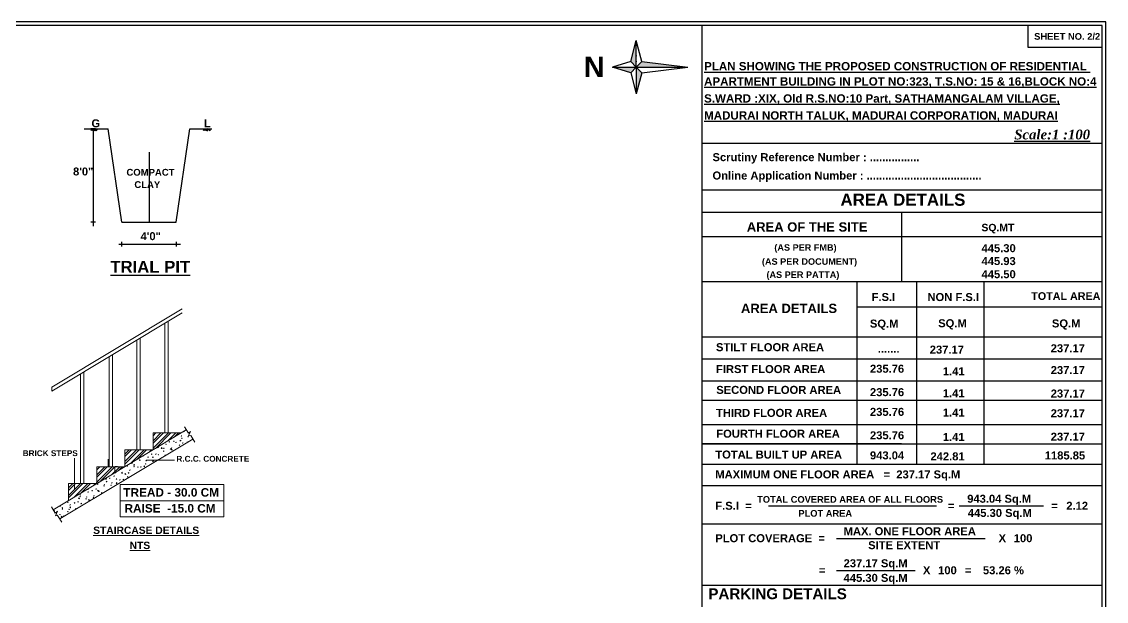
# Model space of a CAD drawing. Header units: metres. Extents: x 7583 to 7845, y 447 to 541.
# Drawn here: x 7729.51 to 7757.66, y 479.84 to 494.87 of the extents above; entities that cross this region are included whole.
import ezdxf
from ezdxf.enums import TextEntityAlignment as Align

# ---------------------------------------------------------------- set-up
doc = ezdxf.new("R2010")
doc.units = ezdxf.units.M
doc.linetypes.add('DASHED2', pattern=[0.375, 0.25, -0.125])
doc.styles.add('PDF Arial Bold', font='arialbd.ttf')
doc.styles.get("Standard").update_dxf_attribs({"font": 'arialbd.ttf'})
doc.styles.add('style3', font='timesbi.ttf')
doc.styles.add('style4', font='arialbd.ttf', dxfattribs={"height": 3.81})

# ---------------------------------------------------------------- blocks, each defined once
blk = doc.blocks.new('NORTH')
at = {"color": 7}
for p, q in [((-11.9, 11.9), (0, 50.4)), ((0, 50.4), (0, -108.9)), ((11.9, 11.9), (0, 50.4)), ((-11.9, 11.9), (-56.5, 0)), ((0, 0), (-56.5, 0)), ((-11.9, -11.9), (-56.5, 0)), ((0, 0), (-11.9, 11.9)), ((0, 0), (-11.9, -11.9)), ((0, 0), (11.9, 11.9)), ((0, 0), (11.9, -11.9)), ((0, 0), (11.9, -11.9)), ((0, 0), (56.5, 0)), ((11.9, 11.9), (56.5, 0)), ((11.9, -11.9), (56.5, 0)), ((-11.9, -11.9), (0, -108.9)), ((11.9, -11.9), (0, -108.9)), ((0, -75.1), (0, -78.2))]:
    blk.add_line(p, q, dxfattribs=at)
for p in [(11.9, 0), (23.9, 0)]:
    blk.add_point(p, dxfattribs=at)
at = {"color": 7, "linetype": 'DASHED2'}
for points in [[(0, 0), (-11.9, 11.9), (0, 50.4)], [(0, 0), (-56.5, 0), (-11.9, -11.9)], [(0, 0), (11.9, 11.9), (56.5, 0)], [(0, -108.9), (0, 0), (11.9, -11.9)]]:
    blk.add_solid(points, dxfattribs=at)
blk = doc.blocks.new('A$C06AA502D')
at = {"color": 0, "linetype": 'Continuous', "lineweight": 25}
for p, q in [((15.7, 203.4), (48.8, 203.4)), ((27.4, 203.5), (25, 201.2)), ((31.2, 203.4), (25, 203.4)), ((28.4, 203.4), (26.1, 201.1)), ((27.3, 203.5), (30.6, 201)), ((30, 203.4), (27.7, 201.1)), ((28.1, 203.4), (28.1, 69.8)), ((28.4, 203.5), (31.5, 201.1)), ((31.1, 203.4), (28.8, 201)), ((29.8, 203.5), (32.7, 201.2)), ((31.1, 203.4), (33.8, 201.4)), ((67.5, 75.5), (48.8, 203.4)), ((142.3, 75.5), (161, 203.4)), ((161, 203.4), (191.2, 203.4)), ((181.7, 203.4), (179.4, 201.1)), ((182.8, 203.4), (180.4, 201.1)), ((181.6, 203.5), (185, 200.9)), ((184.4, 203.4), (182.1, 201.1)), ((182.7, 203.4), (185.8, 201)), ((185.5, 203.4), (183.1, 201)), ((185.5, 203.4), (188.4, 201.2)), ((186.8, 203.4), (189.5, 201.3)), ((31.2, 75.5), (25, 75.5)), ((67.5, 75.5), (142.3, 75.5)), ((63.4, 45.2), (148, 45.2)), ((67.1, 48.3), (67.1, 42)), ((142.3, 48.3), (142.3, 42))]:
    blk.add_line(p, q, dxfattribs=at)
at = {"color": 0}
blk.add_line((104.9, 171.5), (104.9, 75.5), dxfattribs=at)
at = {"color": 0, "linetype": 'Continuous', "lineweight": 25}
for s, height, p in [('G', 10.9, (25.8, 205.6)), ('L', 10.9, (180.3, 205.6)), ('8\'0"', 10.91, (0.5, 139.4)), ('COMPACT ', 9.35, (73.8, 139.1)), ('CLAY', 9.35, (84.7, 122.2)), ('4\'0"', 10.91, (93.3, 50.6)), ('%%UTRIAL PIT', 16.434, (51.7, 5.7))]:
    blk.add_text(s, height=height, dxfattribs=at).set_placement(p)
blk = doc.blocks.new('6456')
at = {"linetype": 'ByBlock', "lineweight": 20}
for p, q in [((10212.074, 1818.295), (10220.384, 1823.281)), ((10212.074, 1818.044), (10220.384, 1823.03)), ((10219.284, 1815.378), (10219.284, 1822.37)), ((10219.5, 1815.378), (10219.5, 1822.499)), ((10217.49, 1814.301), (10217.49, 1821.293)), ((10217.705, 1814.301), (10217.705, 1821.423)), ((10215.73, 1813.224), (10215.73, 1820.217)), ((10215.946, 1813.224), (10215.946, 1820.346)), ((10213.901, 1812.148), (10213.901, 1819.14)), ((10214.116, 1812.148), (10214.116, 1819.269)), ((10212.074, 1818.295), (10212.074, 1818.044)), ((10212.164, 1810.481), (10220.649, 1815.571)), ((10218.532, 1815.378), (10220.326, 1815.378)), ((10218.532, 1814.301), (10218.532, 1815.378)), ((10218.532, 1815.351), (10218.558, 1815.378)), ((10218.532, 1814.875), (10219.034, 1815.378)), ((10218.532, 1814.399), (10219.51, 1815.378)), ((10218.532, 1815.192), (10218.717, 1815.378)), ((10218.532, 1814.716), (10219.193, 1815.378)), ((10218.683, 1814.392), (10219.669, 1815.378)), ((10219.476, 1814.868), (10219.986, 1815.378)), ((10219.872, 1815.105), (10220.145, 1815.378)), ((10220.482, 1815.471), (10220.51, 1815.453)), ((10220.493, 1815.478), (10220.522, 1815.489)), ((10220.51, 1815.452), (10220.522, 1815.489)), ((10220.535, 1815.757), (10220.781, 1815.356)), ((10220.781, 1815.356), (10220.92, 1815.473)), ((10220.92, 1815.473), (10220.786, 1815.183)), ((10212.589, 1809.899), (10221.074, 1814.989)), ((10219.54, 1814.802), (10219.569, 1814.836)), ((10219.54, 1814.802), (10219.576, 1814.799)), ((10219.576, 1814.798), (10219.569, 1814.836)), ((10219.648, 1814.971), (10219.661, 1814.969)), ((10219.661, 1814.969), (10219.66, 1814.978)), ((10219.832, 1814.846), (10219.874, 1814.862)), ((10219.832, 1814.846), (10219.862, 1814.826)), ((10219.862, 1814.826), (10219.874, 1814.862)), ((10219.969, 1814.764), (10219.998, 1814.799)), ((10219.969, 1814.764), (10220.005, 1814.761)), ((10220.005, 1814.761), (10219.998, 1814.798)), ((10220.246, 1814.878), (10220.293, 1814.927)), ((10220.246, 1814.878), (10220.3, 1814.87)), ((10220.299, 1814.87), (10220.293, 1814.926)), ((10220.315, 1815.177), (10220.344, 1815.211)), ((10220.315, 1815.177), (10220.351, 1815.174)), ((10220.335, 1815.039), (10220.377, 1815.055)), ((10220.335, 1815.039), (10220.364, 1815.019)), ((10220.351, 1815.173), (10220.344, 1815.211)), ((10220.364, 1815.019), (10220.376, 1815.055)), ((10220.398, 1814.727), (10220.427, 1814.761)), ((10220.398, 1814.727), (10220.434, 1814.724)), ((10220.434, 1814.723), (10220.427, 1814.761)), ((10220.692, 1814.798), (10220.734, 1814.814)), ((10220.692, 1814.798), (10220.721, 1814.778)), ((10220.721, 1814.778), (10220.734, 1814.814)), ((10220.744, 1815.139), (10220.773, 1815.173)), ((10220.744, 1815.139), (10220.78, 1815.136)), ((10220.78, 1815.136), (10220.773, 1815.173)), ((10220.786, 1815.183), (10220.931, 1815.216)), ((10220.931, 1815.216), (10221.204, 1814.782)), ((10216.737, 1813.224), (10216.737, 1814.301)), ((10216.737, 1814.301), (10218.532, 1814.301)), ((10216.737, 1814.032), (10217.006, 1814.301)), ((10216.737, 1813.556), (10217.482, 1814.301)), ((10216.737, 1813.874), (10217.165, 1814.301)), ((10216.737, 1813.398), (10217.64, 1814.301)), ((10217.097, 1813.44), (10217.958, 1814.301)), ((10217.493, 1813.678), (10218.116, 1814.301)), ((10218.286, 1814.154), (10218.433, 1814.301)), ((10218.419, 1814.015), (10218.448, 1814.049)), ((10218.419, 1814.015), (10218.455, 1814.011)), ((10218.455, 1814.011), (10218.448, 1814.048)), ((10218.681, 1814.027), (10218.723, 1814.043)), ((10218.681, 1814.027), (10218.711, 1814.007)), ((10218.711, 1814.006), (10218.723, 1814.042)), ((10218.765, 1814.427), (10218.789, 1814.456)), ((10218.765, 1814.427), (10218.801, 1814.424)), ((10218.801, 1814.423), (10218.794, 1814.459)), ((10218.827, 1814.46), (10218.869, 1814.476)), ((10218.827, 1814.46), (10218.857, 1814.44)), ((10218.848, 1813.977), (10218.877, 1814.011)), ((10218.857, 1814.44), (10218.869, 1814.476)), ((10218.884, 1813.973), (10218.877, 1814.011)), ((10219.049, 1814.395), (10219.096, 1814.443)), ((10219.049, 1814.395), (10219.102, 1814.386)), ((10219.102, 1814.386), (10219.095, 1814.443)), ((10219.184, 1814.22), (10219.226, 1814.236)), ((10219.184, 1814.22), (10219.214, 1814.2)), ((10219.194, 1814.389), (10219.223, 1814.424)), ((10219.194, 1814.389), (10219.23, 1814.386)), ((10219.214, 1814.199), (10219.226, 1814.235)), ((10219.23, 1814.386), (10219.223, 1814.423)), ((10219.33, 1814.653), (10219.371, 1814.669)), ((10219.33, 1814.653), (10219.359, 1814.633)), ((10219.359, 1814.633), (10219.371, 1814.669)), ((10219.623, 1814.352), (10219.652, 1814.386)), ((10219.623, 1814.352), (10219.659, 1814.349)), ((10219.659, 1814.348), (10219.652, 1814.386)), ((10219.687, 1814.413), (10219.728, 1814.429)), ((10219.687, 1814.413), (10219.716, 1814.392)), ((10219.687, 1814.296), (10219.734, 1814.344)), ((10219.687, 1814.296), (10219.741, 1814.287)), ((10219.716, 1814.392), (10219.728, 1814.428)), ((10219.74, 1814.287), (10219.734, 1814.344)), ((10220.189, 1814.605), (10220.231, 1814.622)), ((10220.189, 1814.605), (10220.219, 1814.585)), ((10220.219, 1814.585), (10220.231, 1814.621)), ((10213.525, 1811.771), (10213.525, 1813.763)), ((10216.869, 1813.265), (10216.898, 1813.299)), ((10216.905, 1813.261), (10216.898, 1813.299)), ((10217.174, 1813.448), (10217.216, 1813.464)), ((10217.174, 1813.448), (10217.203, 1813.428)), ((10217.203, 1813.427), (10217.215, 1813.464)), ((10217.292, 1813.328), (10217.339, 1813.377)), ((10217.292, 1813.328), (10217.346, 1813.32)), ((10217.346, 1813.32), (10217.339, 1813.376)), ((10217.644, 1813.64), (10217.673, 1813.674)), ((10217.644, 1813.64), (10217.68, 1813.637)), ((10217.68, 1813.636), (10217.673, 1813.674)), ((10217.676, 1813.641), (10217.718, 1813.657)), ((10217.676, 1813.641), (10217.706, 1813.621)), ((10217.706, 1813.62), (10217.718, 1813.656)), ((10217.875, 1813.907), (10217.905, 1813.903)), ((10217.905, 1813.902), (10217.902, 1813.923)), ((10218.033, 1813.4), (10218.075, 1813.416)), ((10218.033, 1813.4), (10218.063, 1813.38)), ((10218.063, 1813.379), (10218.075, 1813.416)), ((10218.073, 1813.602), (10218.102, 1813.637)), ((10218.073, 1813.602), (10218.109, 1813.599)), ((10219.893, 1813.645), (10218.083, 1813.645)), ((10218.109, 1813.599), (10218.102, 1813.636)), ((10218.179, 1813.834), (10218.221, 1813.85)), ((10218.179, 1813.834), (10218.209, 1813.814)), ((10218.208, 1813.813), (10218.221, 1813.849)), ((10218.49, 1813.812), (10218.536, 1813.861)), ((10218.49, 1813.812), (10218.543, 1813.804)), ((10218.502, 1813.565), (10218.531, 1813.599)), ((10218.502, 1813.565), (10218.538, 1813.562)), ((10218.538, 1813.561), (10218.531, 1813.599)), ((10218.543, 1813.803), (10218.536, 1813.86)), ((10218.536, 1813.593), (10218.578, 1813.609)), ((10218.536, 1813.593), (10218.566, 1813.573)), ((10218.566, 1813.572), (10218.578, 1813.609)), ((10218.848, 1813.977), (10218.884, 1813.974)), ((10219.038, 1813.786), (10219.08, 1813.802)), ((10219.038, 1813.786), (10219.052, 1813.776)), ((10219.077, 1813.791), (10219.08, 1813.801)), ((10219.277, 1813.939), (10219.306, 1813.974)), ((10219.277, 1813.939), (10219.313, 1813.936)), ((10219.313, 1813.936), (10219.306, 1813.973)), ((10214.943, 1812.148), (10214.943, 1813.224)), ((10214.943, 1813.189), (10214.978, 1813.224)), ((10214.943, 1812.714), (10215.453, 1813.224)), ((10214.943, 1812.238), (10215.929, 1813.224)), ((10214.943, 1813.031), (10215.136, 1813.224)), ((10214.943, 1812.555), (10215.612, 1813.224)), ((10215.114, 1812.251), (10216.088, 1813.224)), ((10215.907, 1812.726), (10216.405, 1813.224)), ((10216.023, 1812.628), (10216.065, 1812.644)), ((10216.023, 1812.628), (10216.053, 1812.608)), ((10216.053, 1812.608), (10216.065, 1812.644)), ((10216.099, 1813.224), (10216.099, 1812.905)), ((10216.099, 1813.224), (10216.737, 1813.224)), ((10216.102, 1812.843), (10216.148, 1812.836)), ((10216.148, 1812.836), (10216.144, 1812.869)), ((10216.304, 1812.964), (10216.564, 1813.224)), ((10216.523, 1812.852), (10216.552, 1812.887)), ((10216.523, 1812.852), (10216.559, 1812.849)), ((10216.526, 1812.821), (10216.567, 1812.837)), ((10216.526, 1812.821), (10216.555, 1812.801)), ((10216.559, 1812.849), (10216.552, 1812.886)), ((10216.555, 1812.801), (10216.567, 1812.837)), ((10216.733, 1812.746), (10216.78, 1812.794)), ((10216.733, 1812.746), (10216.787, 1812.737)), ((10216.786, 1812.737), (10216.78, 1812.794)), ((10216.869, 1813.265), (10216.905, 1813.262)), ((10216.952, 1812.815), (10216.981, 1812.849)), ((10216.952, 1812.815), (10216.988, 1812.812)), ((10216.988, 1812.811), (10216.981, 1812.849)), ((10217.028, 1813.014), (10217.07, 1813.03)), ((10217.028, 1813.014), (10217.058, 1812.994)), ((10217.058, 1812.994), (10217.07, 1813.03)), ((10217.298, 1813.227), (10217.327, 1813.262)), ((10217.298, 1813.227), (10217.334, 1813.224)), ((10217.334, 1813.224), (10217.327, 1813.261)), ((10217.381, 1812.777), (10217.41, 1812.812)), ((10217.381, 1812.777), (10217.387, 1812.777)), ((10217.413, 1812.793), (10217.41, 1812.811)), ((10217.531, 1813.207), (10217.573, 1813.223)), ((10217.531, 1813.207), (10217.56, 1813.187)), ((10217.56, 1813.187), (10217.572, 1813.223)), ((10217.727, 1813.19), (10217.756, 1813.224)), ((10217.727, 1813.19), (10217.763, 1813.187)), ((10217.763, 1813.186), (10217.756, 1813.224)), ((10217.931, 1813.229), (10217.977, 1813.278)), ((10217.931, 1813.229), (10217.984, 1813.221)), ((10217.984, 1813.221), (10217.977, 1813.277)), ((10213.148, 1812.148), (10214.943, 1812.148)), ((10213.148, 1811.071), (10213.148, 1812.148)), ((10213.148, 1811.871), (10213.425, 1812.148)), ((10213.148, 1811.395), (10213.901, 1812.148)), ((10213.148, 1811.712), (10213.584, 1812.148)), ((10213.148, 1811.236), (10214.06, 1812.148)), ((10213.528, 1811.299), (10214.377, 1812.148)), ((10213.925, 1811.537), (10214.535, 1812.148)), ((10214.718, 1812.013), (10214.853, 1812.148)), ((10214.973, 1812.103), (10215.002, 1812.137)), ((10214.973, 1812.103), (10215.009, 1812.1)), ((10215.009, 1812.099), (10215.002, 1812.137)), ((10215.375, 1812.002), (10215.417, 1812.018)), ((10215.375, 1812.002), (10215.405, 1811.982)), ((10215.402, 1812.065), (10215.431, 1812.1)), ((10215.402, 1812.065), (10215.438, 1812.062)), ((10215.405, 1811.981), (10215.417, 1812.017)), ((10215.438, 1812.062), (10215.431, 1812.099)), ((10215.52, 1812.435), (10215.562, 1812.451)), ((10215.52, 1812.435), (10215.55, 1812.415)), ((10215.536, 1812.262), (10215.583, 1812.311)), ((10215.536, 1812.262), (10215.589, 1812.254)), ((10215.55, 1812.415), (10215.562, 1812.451)), ((10215.589, 1812.253), (10215.582, 1812.31)), ((10215.748, 1812.478), (10215.777, 1812.512)), ((10215.748, 1812.478), (10215.784, 1812.474)), ((10215.784, 1812.474), (10215.777, 1812.512)), ((10215.831, 1812.028), (10215.86, 1812.062)), ((10215.831, 1812.028), (10215.867, 1812.025)), ((10215.867, 1812.024), (10215.86, 1812.062)), ((10215.877, 1812.195), (10215.919, 1812.211)), ((10215.877, 1812.195), (10215.907, 1812.174)), ((10215.907, 1812.174), (10215.919, 1812.21)), ((10216.174, 1812.163), (10216.221, 1812.212)), ((10216.174, 1812.163), (10216.227, 1812.155)), ((10216.177, 1812.44), (10216.206, 1812.474)), ((10216.177, 1812.44), (10216.213, 1812.437)), ((10216.213, 1812.436), (10216.206, 1812.474)), ((10216.227, 1812.154), (10216.221, 1812.211)), ((10216.38, 1812.387), (10216.422, 1812.404)), ((10216.38, 1812.387), (10216.41, 1812.367)), ((10216.41, 1812.367), (10216.422, 1812.403)), ((10216.423, 1812.091), (10223.046, 1812.091)), ((10216.423, 1810.031), (10216.423, 1812.091)), ((10216.606, 1812.403), (10216.635, 1812.437)), ((10216.606, 1812.403), (10216.642, 1812.399)), ((10216.642, 1812.399), (10216.635, 1812.436)), ((10216.883, 1812.58), (10216.924, 1812.596)), ((10216.883, 1812.58), (10216.912, 1812.56)), ((10216.912, 1812.56), (10216.924, 1812.596)), ((10223.046, 1810.031), (10223.046, 1812.091)), ((10213.394, 1811.209), (10213.398, 1811.221)), ((10213.779, 1811.196), (10213.826, 1811.244)), ((10213.833, 1811.187), (10213.826, 1811.244)), ((10213.852, 1811.316), (10213.881, 1811.35)), ((10213.852, 1811.316), (10213.888, 1811.312)), ((10213.867, 1811.423), (10213.909, 1811.439)), ((10213.867, 1811.423), (10213.897, 1811.403)), ((10213.888, 1811.312), (10213.881, 1811.349)), ((10213.897, 1811.402), (10213.909, 1811.438)), ((10214.281, 1811.278), (10214.31, 1811.312)), ((10214.281, 1811.278), (10214.317, 1811.275)), ((10214.317, 1811.274), (10214.31, 1811.312)), ((10214.338, 1811.778), (10214.354, 1811.794)), ((10214.338, 1811.778), (10214.392, 1811.77)), ((10214.37, 1811.616), (10214.412, 1811.632)), ((10214.37, 1811.616), (10214.399, 1811.596)), ((10214.392, 1811.77), (10214.386, 1811.814)), ((10214.399, 1811.595), (10214.411, 1811.631)), ((10214.627, 1811.69), (10214.656, 1811.725)), ((10214.627, 1811.69), (10214.663, 1811.687)), ((10214.663, 1811.687), (10214.656, 1811.724)), ((10214.71, 1811.24), (10214.739, 1811.275)), ((10214.71, 1811.24), (10214.746, 1811.237)), ((10214.727, 1811.375), (10214.769, 1811.391)), ((10214.727, 1811.375), (10214.756, 1811.355)), ((10214.746, 1811.237), (10214.739, 1811.274)), ((10214.756, 1811.354), (10214.769, 1811.391)), ((10214.872, 1811.809), (10214.914, 1811.825)), ((10214.872, 1811.809), (10214.902, 1811.789)), ((10214.902, 1811.788), (10214.914, 1811.824)), ((10214.977, 1811.679), (10215.023, 1811.728)), ((10214.977, 1811.679), (10215.03, 1811.671)), ((10215.03, 1811.671), (10215.023, 1811.727)), ((10215.056, 1811.653), (10215.085, 1811.687)), ((10215.056, 1811.653), (10215.092, 1811.65)), ((10215.092, 1811.649), (10215.085, 1811.687)), ((10215.229, 1811.568), (10215.271, 1811.584)), ((10215.229, 1811.568), (10215.259, 1811.548)), ((10215.259, 1811.547), (10215.271, 1811.583)), ((10212.051, 1810.666), (10212.296, 1810.265)), ((10212.306, 1810.565), (10212.337, 1810.563)), ((10212.337, 1810.562), (10212.334, 1810.582)), ((10212.582, 1810.712), (10212.625, 1810.757)), ((10212.582, 1810.712), (10212.635, 1810.704)), ((10212.635, 1810.703), (10212.629, 1810.759)), ((10212.716, 1810.603), (10212.758, 1810.619)), ((10212.716, 1810.603), (10212.746, 1810.583)), ((10212.731, 1810.528), (10212.76, 1810.563)), ((10212.731, 1810.528), (10212.767, 1810.525)), ((10212.746, 1810.583), (10212.758, 1810.619)), ((10212.766, 1810.525), (10212.76, 1810.562)), ((10213.077, 1810.941), (10213.106, 1810.975)), ((10213.077, 1810.941), (10213.113, 1810.938)), ((10213.112, 1810.937), (10213.106, 1810.975)), ((10213.16, 1810.491), (10213.189, 1810.525)), ((10213.219, 1810.796), (10213.261, 1810.812)), ((10213.219, 1810.796), (10213.249, 1810.776)), ((10213.22, 1810.613), (10213.267, 1810.662)), ((10213.22, 1810.613), (10213.274, 1810.605)), ((10213.249, 1810.776), (10213.261, 1810.812)), ((10213.273, 1810.604), (10213.267, 1810.661)), ((10213.387, 1811.214), (10213.394, 1811.21)), ((10213.506, 1810.903), (10213.535, 1810.937)), ((10213.506, 1810.903), (10213.542, 1810.9)), ((10213.541, 1810.9), (10213.535, 1810.937)), ((10213.576, 1810.555), (10213.618, 1810.571)), ((10213.576, 1810.555), (10213.606, 1810.535)), ((10213.606, 1810.535), (10213.618, 1810.571)), ((10213.722, 1810.989), (10213.763, 1811.005)), ((10213.722, 1810.989), (10213.751, 1810.969)), ((10213.751, 1810.969), (10213.763, 1811.005)), ((10213.779, 1811.196), (10213.833, 1811.187)), ((10213.935, 1810.866), (10213.964, 1810.9)), ((10213.935, 1810.866), (10213.971, 1810.862)), ((10213.971, 1810.862), (10213.964, 1810.899)), ((10214.224, 1811.182), (10214.266, 1811.198)), ((10214.224, 1811.182), (10214.254, 1811.162)), ((10214.254, 1811.161), (10214.266, 1811.198)), ((10214.418, 1811.097), (10214.464, 1811.145)), ((10214.418, 1811.097), (10214.471, 1811.088)), ((10214.471, 1811.088), (10214.464, 1811.145)), ((10223.046, 1811.061), (10216.423, 1811.061)), ((10212.214, 1810.41), (10212.256, 1810.426)), ((10212.214, 1810.41), (10212.244, 1810.39)), ((10212.243, 1810.39), (10212.256, 1810.426)), ((10212.296, 1810.265), (10212.436, 1810.382)), ((10212.436, 1810.382), (10212.302, 1810.092)), ((10212.302, 1810.092), (10212.447, 1810.126)), ((10212.385, 1810.116), (10212.414, 1810.15)), ((10212.385, 1810.116), (10212.399, 1810.115)), ((10212.419, 1810.119), (10212.413, 1810.15)), ((10212.447, 1810.126), (10212.72, 1809.691)), ((10212.571, 1810.17), (10212.613, 1810.186)), ((10212.571, 1810.17), (10212.601, 1810.149)), ((10212.601, 1810.149), (10212.613, 1810.185)), ((10212.661, 1810.03), (10212.708, 1810.079)), ((10212.661, 1810.03), (10212.714, 1810.022)), ((10212.714, 1810.022), (10212.708, 1810.078)), ((10212.814, 1810.078), (10212.843, 1810.113)), ((10212.814, 1810.078), (10212.849, 1810.075)), ((10212.849, 1810.075), (10212.843, 1810.112)), ((10213.073, 1810.362), (10213.115, 1810.379)), ((10213.073, 1810.362), (10213.103, 1810.342)), ((10213.103, 1810.342), (10213.115, 1810.378)), ((10213.16, 1810.491), (10213.196, 1810.488)), ((10213.195, 1810.487), (10213.189, 1810.525)), ((10223.046, 1810.031), (10216.423, 1810.031))]:
    blk.add_line(p, q, dxfattribs=at)
for p, q in [((10215.68, 1813.224), (10215.68, 1813.709)), ((10216.262, 1813.224), (10216.116, 1813.224)), ((10214.943, 1812.148), (10214.943, 1812.22))]:
    blk.add_line(p, q)
at = {"lineweight": 20}
blk.add_line((10214.943, 1813.224), (10216.088, 1813.224), dxfattribs=at)
at = {"linetype": 'ByBlock', "lineweight": 20}
for s, height, p in [('BRICK STEPS', 0.37407, (10210.216, 1813.9)), ('R.C.C. CONCRETE', 0.37407, (10220.02, 1813.542)), ('TREAD - 30.0 CM ', 0.53834, (10216.634, 1811.32)), ('RAISE  -15.0 CM', 0.53834, (10216.71, 1810.306)), ('%%USTAIRCASE DETAILS', 0.46809, (10214.712, 1808.941)), ('%%UNTS', 0.4681, (10217.04, 1807.976))]:
    blk.add_text(s, height=height, dxfattribs=at).set_placement(p)

msp = doc.modelspace()

# ---------------------------------------------------------------- linework, layer by layer
at = {"lineweight": 25}
for p, q in [((7747.182, 455.814), (7747.17, 494.779)), ((7752.731, 488.138), (7752.731, 485.559)), ((7754.48, 488.138), (7754.48, 485.559)), ((7752.731, 486.959), (7752.731, 484.422)), ((7754.48, 486.959), (7754.48, 484.422)), ((7747.171, 486.127), (7757.554, 486.127)), ((7747.171, 485.559), (7757.554, 485.559)), ((7747.171, 485.559), (7757.554, 485.559)), ((7754.48, 485.559), (7754.48, 485.056)), ((7747.171, 485.056), (7757.554, 485.056)), ((7747.171, 485.056), (7757.554, 485.056)), ((7747.171, 485.056), (7757.554, 485.056)), ((7747.171, 484.422), (7757.554, 484.422)), ((7747.171, 484.422), (7757.554, 484.422)), ((7752.731, 484.422), (7752.731, 483.394)), ((7754.48, 484.422), (7754.48, 483.394)), ((7747.152, 483.394), (7757.536, 483.394)), ((7748.891, 482.313), (7753.258, 482.313)), ((7753.843, 482.313), (7756.032, 482.313)), ((7750.657, 481.47), (7754.513, 481.47)), ((7750.657, 480.638), (7752.698, 480.638))]:
    msp.add_line(p, q, dxfattribs=at)
at = {"linetype": 'Continuous', "lineweight": 25}
for p, q in [((7757.554, 491.711), (7747.171, 491.711)), ((7757.554, 490.505), (7747.171, 490.505)), ((7757.554, 489.923), (7747.171, 489.923)), ((7752.344, 489.923), (7752.344, 488.138)), ((7751.185, 488.138), (7751.185, 484.422)), ((7751.185, 487.473), (7757.554, 487.473)), ((7747.171, 486.695), (7757.554, 486.695)), ((7751.185, 485.559), (7751.185, 485.056)), ((7751.185, 484.422), (7751.185, 483.394)), ((7747.152, 482.842), (7757.536, 482.842)), ((7747.152, 481.849), (7757.536, 481.849)), ((7747.152, 480.254), (7757.536, 480.254))]:
    msp.add_line(p, q, dxfattribs=at)
for p, q in [((7747.171, 489.298), (7757.554, 489.298)), ((7747.171, 488.138), (7757.554, 488.138)), ((7752.344, 483.92), (7747.171, 483.92)), ((7747.171, 483.92), (7757.554, 483.92))]:
    msp.add_line(p, q)
at = {"lineweight": 25, "ltscale": 0.02}
msp.add_line((7747.171, 485.056), (7757.554, 485.056), dxfattribs=at)
for points in [[(7757.649, 494.874), (7705.095, 494.874), (7705.106, 455.669), (7757.661, 455.669)], [(7757.554, 494.779), (7705.19, 494.779), (7705.201, 455.764), (7757.566, 455.764)]]:
    msp.add_lwpolyline(points, close=True)
at = {"linetype": 'Continuous', "lineweight": 25}
msp.add_lwpolyline([(7757.554, 494.779), (7755.626, 494.779), (7755.626, 494.215), (7757.554, 494.215)], close=True, dxfattribs=at)

# ---------------------------------------------------------------- block references
at = {"linetype": 'Continuous', "lineweight": 25, "xscale": 0.0122492828393905, "yscale": 0.0122492828393905, "zscale": 0.0122492828393905, "rotation": 89.99999999999999}
msp.add_blockref('NORTH', (7745.463, 493.697), dxfattribs=at)
at = {"lineweight": 20, "xscale": 0.0188933409786981, "yscale": 0.0188933409786981, "zscale": 0.0188933409786981}
msp.add_blockref('A$C06AA502D', (7730.834, 488.251), dxfattribs=at)
at = {"xscale": 0.4070639022592815, "yscale": 0.4070639022592815, "zscale": 0.4070639022592815}
msp.add_blockref('6456', (3573.325, -254.77), dxfattribs=at)

# ---------------------------------------------------------------- texts
at = {"lineweight": 25, "style": 'style4'}
for s, height, p in [('SHEET NO. 2/2', 0.17379, (7755.789, 494.405)), ('%%UPLAN SHOWING THE PROPOSED CONSTRUCTION OF RESIDENTIAL ', 0.21514, (7747.221, 493.612)), ('%%UAPARTMENT BUILDING IN PLOT NO:323, T.S.NO: 15 & 16,BLOCK NO:4', 0.21514, (7747.221, 493.217)), ('%%US.WARD :XIX, Old R.S.NO:10 Part, SATHAMANGALAM VILLAGE,', 0.21514, (7747.221, 492.776)), ('%%UMADURAI NORTH TALUK, MADURAI CORPORATION, MADURAI', 0.21514, (7747.221, 492.335)), ('445.30', 0.2077, (7754.423, 488.894)), ('445.93', 0.2077, (7754.423, 488.56)), ('445.50', 0.2077, (7754.423, 488.219)), ('F.S.I', 0.2077, (7751.569, 487.628)), ('NON F.S.I', 0.2077, (7753.02, 487.626)), ('TOTAL AREA', 0.1993, (7755.714, 487.656)), ('SQ.M', 0.2077, (7751.525, 486.938)), ('SQ.M', 0.2077, (7753.298, 486.947)), ('SQ.M', 0.2077, (7756.249, 486.942)), ('237.17', 0.2077, (7753.079, 486.263)), ('237.17', 0.2077, (7756.219, 486.298)), ('.......', 0.2077, (7751.731, 486.286)), ('235.76', 0.2077, (7751.527, 485.767)), ('1.41', 0.2077, (7753.418, 485.7)), ('237.17', 0.2077, (7756.219, 485.732)), ('235.76', 0.2077, (7751.527, 485.159)), ('1.41', 0.2077, (7753.418, 485.132)), ('237.17', 0.2077, (7756.219, 485.124)), ('235.76', 0.2077, (7751.527, 484.648)), ('1.41', 0.2077, (7753.418, 484.63)), ('237.17', 0.2077, (7756.219, 484.612)), ('235.76', 0.2077, (7751.527, 484.04)), ('1.41', 0.2077, (7753.418, 483.996)), ('237.17', 0.2077, (7756.219, 484.004)), ('943.04', 0.2077, (7751.527, 483.519)), ('242.81', 0.2077, (7753.097, 483.493)), ('1185.85', 0.2077, (7756.064, 483.517))]:
    msp.add_text(s, height=height, dxfattribs=at).set_placement(p)
at = {"linetype": 'Continuous', "lineweight": 25, "style": 'style4'}
msp.add_text('N', height=0.532, dxfattribs=at).set_placement((7744.102, 493.968), align=Align.TOP_LEFT)
at = {"linetype": 'Continuous', "lineweight": 25}
for s, height, style, p in [('%%UScale:1 :100', 0.25348, 'style3', (7755.273, 491.821)), ('AREA DETAILS', 0.31411, 'style4', (7750.761, 490.099)), ('AREA OF THE SITE', 0.24162, 'style4', (7748.33, 489.428)), ('SQ.MT', 0.1933, 'style4', (7754.42, 489.437)), ('(AS PER FMB)', 0.16926, 'style4', (7749.045, 488.931)), ('(AS PER DOCUMENT)', 0.16926, 'style4', (7748.723, 488.567)), ('(AS PER PATTA)', 0.16926, 'style4', (7748.841, 488.226)), ('AREA DETAILS', 0.24162, 'style4', (7748.179, 487.316)), ('STILT FLOOR AREA', 0.20767, 'style4', (7747.531, 486.326)), ('FIRST FLOOR AREA', 0.20767, 'style4', (7747.531, 485.758)), ('SECOND FLOOR AREA', 0.20767, 'style4', (7747.538, 485.218)), ('THIRD FLOOR AREA', 0.20767, 'style4', (7747.531, 484.622)), ('FOURTH FLOOR AREA', 0.20767, 'style4', (7747.538, 484.081)), ('TOTAL BUILT UP AREA', 0.20767, 'style4', (7747.513, 483.54)), ('MAXIMUM ONE FLOOR AREA   =  237.17 Sq.M', 0.20767, 'style4', (7747.513, 483.025)), ('TOTAL COVERED AREA OF ALL FLOORS', 0.17279, 'style4', (7748.598, 482.394)), ('943.04 Sq.M', 0.20767, 'style4', (7754.051, 482.394)), ('F.S.I  =  ', 0.2077, 'style4', (7747.513, 482.212)), ('  =  ', 0.2077, 'style4', (7753.391, 482.212)), ('445.30 Sq.M', 0.20767, 'style4', (7754.067, 482.026)), ('  =  ', 0.2077, 'style4', (7756.069, 482.212)), ('2.12', 0.2077, 'style4', (7756.623, 482.212)), ('PLOT AREA', 0.1728, 'style4', (7749.669, 482.032)), ('MAX. ONE FLOOR AREA', 0.20767, 'style4', (7750.843, 481.551)), ('PLOT COVERAGE  =  ', 0.20767, 'style4', (7747.513, 481.37)), ('SITE EXTENT', 0.20767, 'style4', (7751.48, 481.189)), ('  X  ', 0.2077, 'style4', (7754.705, 481.37)), ('100', 0.2077, 'style4', (7755.259, 481.37)), ('237.17 Sq.M', 0.20767, 'style4', (7750.843, 480.72)), ('=  ', 0.2077, 'style4', (7750.199, 480.538)), ('445.30 Sq.M', 0.20767, 'style4', (7750.843, 480.341)), ('  X  ', 0.2077, 'style4', (7752.741, 480.538)), ('100', 0.2077, 'style4', (7753.296, 480.538)), ('=', 0.208, 'style4', (7753.99, 480.538)), ('53.26 %%%', 0.2077, 'style4', (7754.459, 480.538)), ('PARKING DETAILS', 0.28058, 'style4', (7747.333, 479.892))]:
    msp.add_text(s, height=height, dxfattribs=dict(at, style=style)).set_placement(p)
at = {"char_height": 0.20783, "attachment_point": 7, "style": 'PDF Arial Bold'}
for s, insert, width in [('Scrutiny Reference Number : ................', (7747.44, 491.193), 6.19588), ('Online Application Number : .....................................', (7747.44, 490.717), 7.67769)]:
    msp.add_mtext(s, dxfattribs=dict(at, insert=insert, width=width))

doc.saveas('drawing.dxf')
